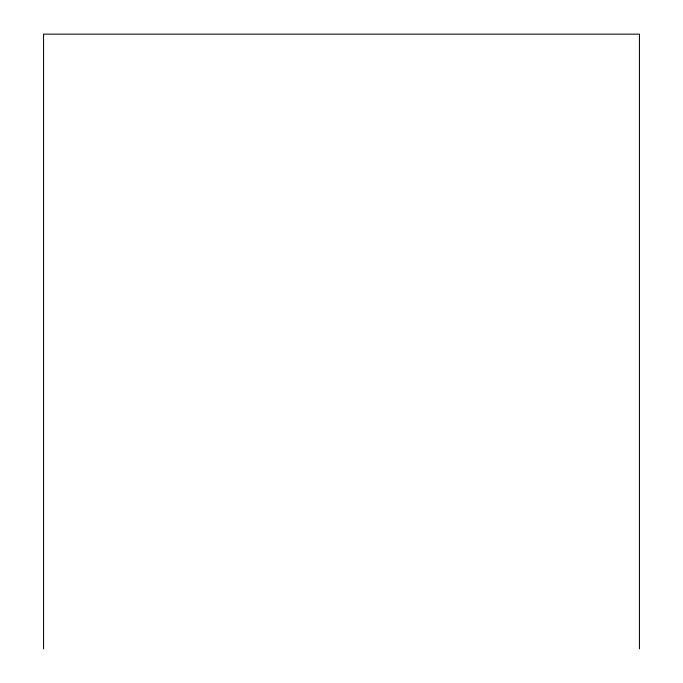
<?xml version="1.0" encoding="UTF-8"?>
<svg xmlns="http://www.w3.org/2000/svg" width="683" height="683" viewBox="0 0 683 683"><rect width="100%" height="100%" fill="white"/><g stroke="black" fill="none" stroke-linecap="round" stroke-linejoin="round"><path stroke-width="1.02" d="M639.442 648.85L639.442 34.15L43.558 34.15L43.558 648.85"/></g></svg>
